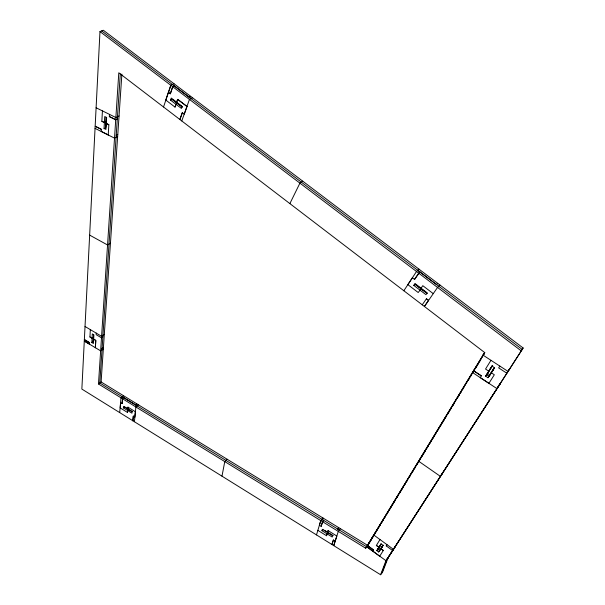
<?xml version="1.0" encoding="UTF-8"?>
<svg xmlns="http://www.w3.org/2000/svg" width="605" height="605" viewBox="0 0 605 605"><rect width="100%" height="100%" fill="white"/><g stroke="black" fill="none" stroke-linecap="round" stroke-linejoin="round"><path stroke-width="0.91" d="M523.144 347.996L386.95 559.413L523.144 347.996L103.349 30.25L99.969 31.581L95.166 126.188L101.406 129.319L101.277 131.497M89.54 344.26L89.608 342.695L84.367 339.556M90.334 329.574L89.941 337L92.081 338.278L93.427 337.242M104.052 128.494L105.936 129.432L106.631 117.476L104.733 116.538L104.052 128.494L105.641 127.7L106.23 117.483L105.981 121.764L104.393 122.588L101.844 121.318L102.426 110.896M91.839 342.536L92.315 333.907L93.904 334.845L93.412 343.481L91.839 342.536L93.193 341.56L93.442 337.272M105.648 127.7L105.996 121.711M93.193 341.56L93.578 334.648M95.356 347.686L95.794 340.418L93.646 339.14L95.809 340.486L95.371 347.754M96.24 333.075L96.165 334.671L101.511 337.847L102.858 336.796M108.219 134.983L108.847 124.706L106.283 123.435L108.839 124.781M117.468 116.742L117.325 118.905L115.714 119.752L109.331 116.599L109.475 114.375M122.089 403.543L122.505 398.74L98.479 383.971L115.714 119.752M120.304 73.923L99.795 382.965L366.902 546.943M101.98 349.871L102.079 348.374M98.479 383.971L101.103 381.959L117.786 134.416M116.213 135.218L117.809 134.363L121.877 74.12M119.699 412.602L120.985 397.795L123.556 395.723M120.629 402.643L120.176 407.921L127.511 412.466M127.443 412.421L127.693 410.545L123.375 407.876L123.503 406.454L132.079 411.755L131.935 413.17L127.625 410.5M127.738 409.071L127.92 407.142L135.414 411.763M127.806 409.116L127.988 407.188M132.813 420.747L133.281 416.036L134.885 417.034M132.881 420.793L133.35 416.081M134.809 416.989L135.339 411.718M134.408 421.738L135.898 406.968L138.462 404.866M221.982 476.165L224.773 461.6L227.17 459.255M319.395 525.261L320.786 520.618L322.987 518.001M316.491 534.911L320.786 520.618M321.142 526.342L322.541 521.699L323.637 520.383L321.89 519.302M323.705 520.413L322.601 521.737L321.202 526.373L319.342 525.231M317.806 530.328L326.534 535.727L327.048 533.844L321.951 530.691L322.367 529.314L332.644 535.659L332.205 537.028L327.108 533.875L328.137 532.513M327.456 532.461L328.039 530.593L336.872 536.045L333.726 545.619L338.308 531.387L340.456 528.709M326.534 535.727L327.108 533.875M327.517 532.491L328.091 530.63M331.918 544.5L333.37 539.962L335.238 541.12M331.979 544.53L333.423 540M182.362 112.696L179.935 119.54L163.531 106.994L170.822 85.275L173.998 83.724M170.814 85.282L168.447 92.361L170.368 93.82L172.75 86.749L174.353 85.963L522.115 349.365M174.981 107.077L175.957 104.272L170.534 100.143L171.245 98.055L182.165 106.367L181.439 108.439L176.025 104.317L175.049 107.123L165.778 100.052L168.379 92.315L170.292 93.767L172.69 86.697L174.278 85.918M181.772 120.955L189.456 99.409L192.594 97.798M186.953 106.435L177.636 99.349L176.652 102.177L177.704 99.394L187.021 106.48L184.283 114.156L182.286 112.651L179.859 119.495L484.597 352.496L365.685 548.213L322.541 521.699M101.398 129.394L95.159 126.271L81.856 389.075L380.598 574.75L385.975 560.691L366.622 546.67L367.674 545.286L366.736 546.829M381.634 573.358L387.003 559.27M395.42 546.444L385.922 560.82L388.024 557.939L382.655 571.952L380.598 574.75M289.871 203.605L299.921 183.133L302.727 181.152M367.666 545.309L373.981 534.88M368.71 543.933L375.024 533.497M367.689 545.226L484.877 352.465M367.235 545.997L367.666 545.294M368.407 544.046L484.083 353.781L483.002 355.12L507.845 371.304L509.924 368.536L508.888 369.912M375.092 533.444L375.841 532.218L373.709 534.979L393.341 549.264M376.325 531.417L377.792 529.012M378.768 527.401L380.235 524.996M381.21 523.393L383.162 520.187M384.137 518.583L385.113 516.972M386.572 514.568L388.039 512.163M389.015 510.56L392.917 504.139M393.893 502.536L395.36 500.131M396.82 497.726L398.287 495.314M399.262 493.71L403.164 487.297M404.14 485.694L405.607 483.282M406.583 481.678L407.558 480.075M409.018 477.67L410.485 475.265M411.945 472.853L413.412 470.448M414.387 468.845L415.363 467.242M416.83 464.837L417.805 463.226M419.265 460.821L420.732 458.416L418.562 461.169L440.296 476.294L442.406 473.465M421.708 456.805L425.633 450.362M427.1 447.942L428.083 446.331M429.55 443.911L431.017 441.499M432 439.888L433.959 436.666M434.942 435.055L435.918 433.445M437.392 431.025L438.859 428.605M439.843 426.994L441.31 424.581M442.293 422.971L444.252 419.749M445.235 418.131L446.21 416.52M447.685 414.107L449.152 411.687M450.135 410.077L451.602 407.664M452.585 406.053L454.544 402.824M457.97 397.19L459.445 394.77M460.42 393.159L461.403 391.548M462.87 389.128L463.853 387.518M468.262 380.273L469.73 377.853M470.713 376.242L471.696 374.631M473.163 372.211L474.146 370.6M475.575 368.241L476.99 365.919M477.935 364.369L478.88 362.811M479.825 361.261L480.763 359.71M380 539.554L376.363 545.453L378.896 547.306L381.021 544.455L376.809 550.618L378.67 551.987L382.035 547.177M474.607 369.36L473.526 370.714L481.338 375.849L480.241 377.611L488.916 383.328L494.323 374.767L491.116 372.665L493.219 369.942L491.865 372.098M490.958 360.308L485.543 369.05L488.742 371.137L489.8 369.776M379.932 545.899L381.203 543.857L377.845 549.227L379.706 550.588L383.086 545.218M376.809 550.618L381.021 543.895L382.904 545.264L378.67 551.987M485.603 376.166L491.918 366.04L494.3 367.59L487.955 377.709L485.603 376.166L492.712 365.503M377.875 549.227L379.985 545.846M492.523 365.405L486.67 374.79L489.006 376.34L494.444 367.674M492.561 365.405L488.742 371.137M383.071 545.226L380.787 548.606L383.328 550.459L379.69 556.252L372.824 551.147M487.955 377.709L490.965 373.527M493.703 369.231L494.61 367.779M386.217 545.914L386.996 544.651M499.813 366.078L498.664 367.893L506.68 373.119L507.716 371.735M388.024 557.939L388.728 556.827M386.943 559.421L500.017 383.971L498.951 385.347M403.845 290.748L416.512 271.494L418.947 269.119M421.072 288.835L418.206 292.525L407.868 284.645L412.383 277.778L414.546 279.419L419.9 271.955M414.546 279.419L418.69 273.15M413.79 285.409L415.022 283.563L427.213 292.843L425.958 294.673L413.79 285.409L414.992 284.206L427.145 293.455L415 284.199M421.095 288.184L422.789 285.681L433.256 293.644M422.252 304.829L426.412 298.787L428.567 300.428L424.392 306.47L437.551 287.435L439.903 284.993M382.829 545.884L380.772 548.659L383.313 550.512M498.981 385.362L500.017 383.971M498.891 385.733L496.781 388.501L472.452 372.491L473.533 371.13M365.685 548.213L368.279 544.621M373.542 550.021L367.348 545.483L368.4 544.092M492.19 371.326L493.241 369.957M483.002 355.127L484.083 353.781M338.626 527.59L337.545 528.929L339.382 530.056M337.613 528.959L338.694 527.628M321.951 530.691L323.04 529.367M437.717 283.337L436.553 284.547L417.737 270.299M135.633 404.972L136.836 403.868M127.693 410.545L128.895 409.456M123.375 407.876L124.653 406.832L128.252 409.056M122.505 398.74L123.806 397.697L122.27 396.751L135.558 404.919M100.642 350.862L103.334 348.873M102.101 348.42L103.432 347.383M104.325 334.338L101.61 336.312L85.048 326.496M110.465 243.142L107.561 244.98L89.661 235.126M117.65 136.518L114.519 138.144L95.053 128.373M189.085 97.133L190.651 96.324M176.025 104.317L177.522 103.47L182.324 107.093L172.115 99.349L170.534 100.143M119.041 115.948L115.873 117.521L96.104 107.773M109.346 116.538L115.729 119.692L118.792 72.789L163.524 106.994M101.852 121.242L104.4 122.513M101.285 131.421L108.219 134.907M89.926 336.94L92.066 338.21M84.382 339.624L89.623 342.763M89.525 344.192L84.292 341.061L100.642 350.855M101.103 381.959L367.772 545.46M322.601 521.737L122.581 398.778L122.157 403.588L120.561 402.605M129.606 409.887L132.495 411.672M324.492 530.267L333.287 535.697M487.728 373.429L490.065 374.964M473.526 370.714L481.338 375.849M386.232 545.869L392.547 550.527M376.378 545.4L378.911 547.253M378.911 547.843L380.772 549.196M366.622 546.67L372.809 551.208L373.557 549.968L367.356 545.423M191.029 98.607L101.663 30.916M99.969 31.581L521.079 350.749M172.123 99.349L177.515 103.447M426.412 298.779L428.567 300.428"/></g></svg>
